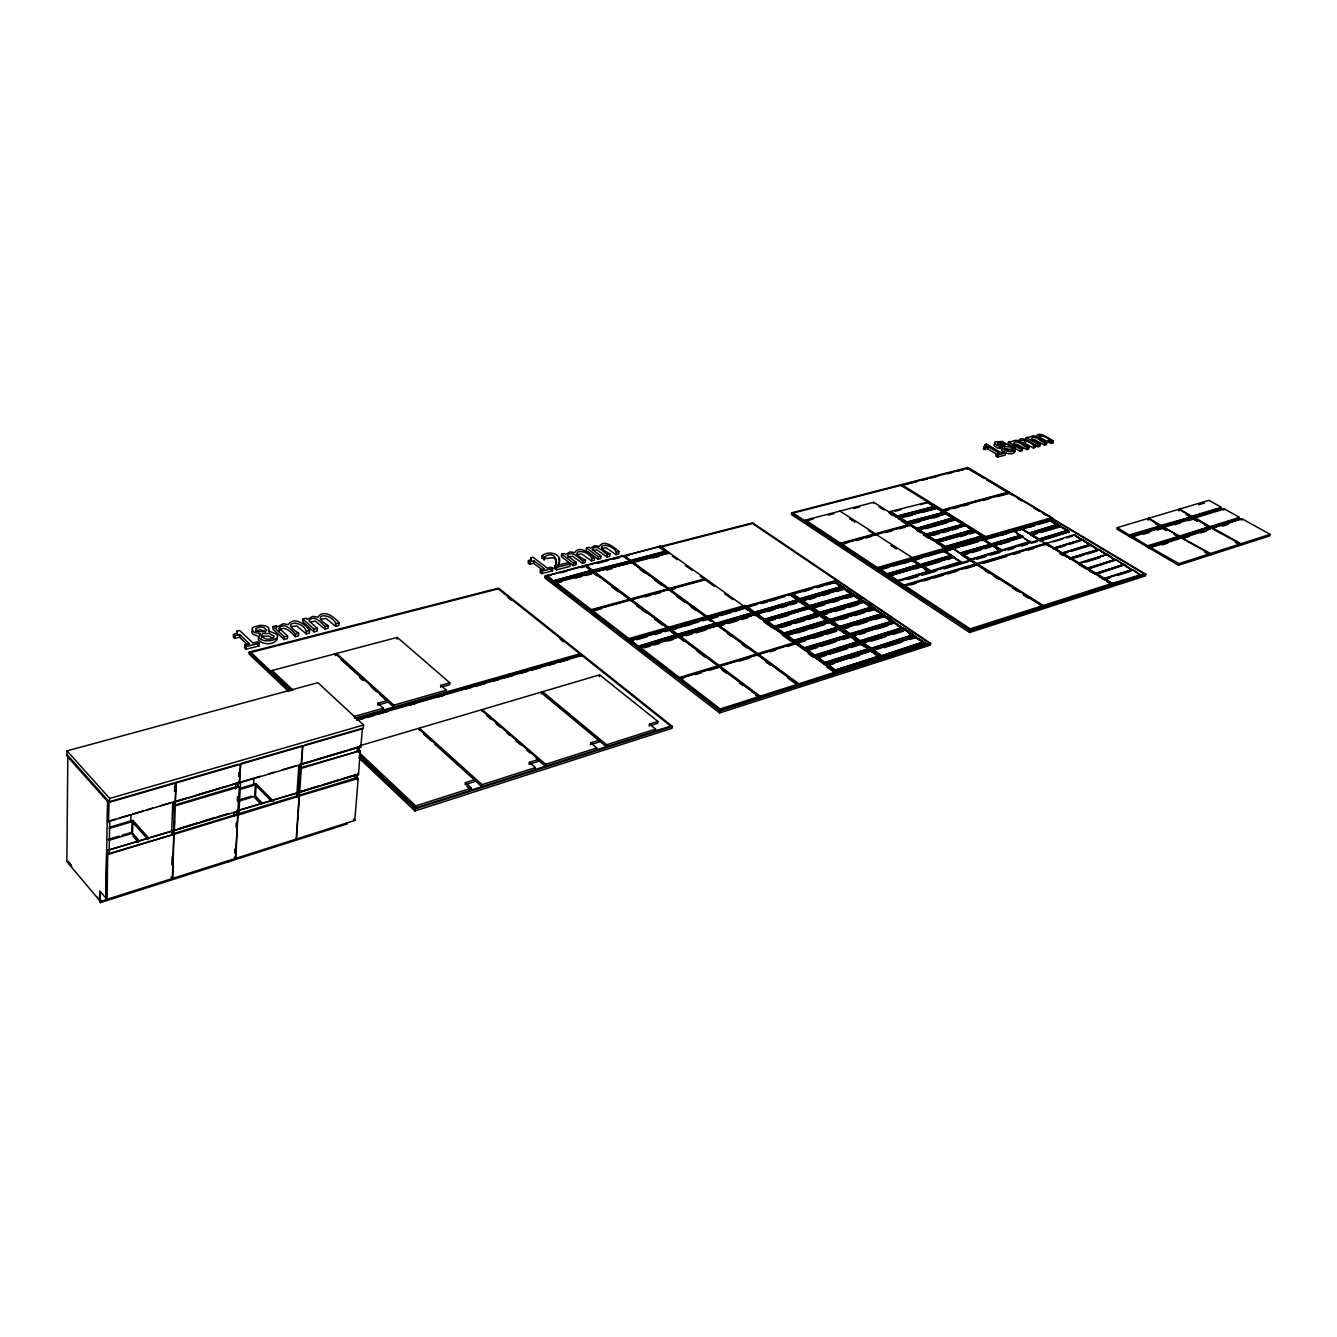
<?xml version="1.0" encoding="UTF-8"?>
<svg xmlns="http://www.w3.org/2000/svg" width="1337" height="1337" viewBox="0 0 1337 1337"><rect width="100%" height="100%" fill="white"/><g stroke="black" fill="none" stroke-linecap="round" stroke-linejoin="round"><path stroke-width="1.5" d="M67.017 754.603L109.584 802.25L363.296 728.581L363.597 725.005L317.888 682.672L67.051 750.876L67.017 756.107L107.595 801.565M67.819 757.009L66.85 861.596L99.606 900.503M346.4 823.04L347.269 823.893L100.392 902.659L99.774 890.927L105.723 897.946L107.612 800.044M100.392 902.659L99.757 892.364M100.793 900.119L100.76 901.322L97.049 896.893M106.776 850.616L173.025 830.762L106.776 850.616L105.857 897.912L107.094 899.366L107.679 854.577L173.96 834.321L172.657 878.476L171.387 877.055M115.383 819.163L107.562 821.47L107.745 800.395L109.016 801.799L108.564 822.205L107.578 820.701M109.584 802.25L109.667 798.456L67.051 750.876M109.082 854.109L109.751 821.319M130.759 821.703L130.909 815.52M131.243 820.768L132.848 821.436L132.547 833.218L108.899 840.355M171.621 834.104L172.724 803.119M172.674 834.572L172.807 830.528M171.838 864.889L172.122 856.783M173.777 834.789L174.128 801.732M174.512 791.22L174.729 785.053M173.994 834.321L173.325 829.826L174.328 831.146L175.297 806.194L173.86 801.565M173.96 829.642L174.144 824.528M174.044 833.352L174.495 820.968M175.03 806.512L175.899 782.396M233.457 634.473L234.811 635.727L239.624 634.523L249.551 643.866L244.721 645.086L244.587 647.777L246.108 649.214L259.06 645.905L259.211 643.214L257.69 641.793L252.994 642.997L239.641 630.479L236.883 631.164L237.067 633.053L233.457 634.473L233.323 637.147L234.677 638.418L239.49 637.197L247.997 645.219M234.677 638.418L234.811 635.727M236.883 631.164L237.317 634.891M239.49 637.197L239.624 634.523M234.159 816.138L234.376 811.96M235.563 789.064L235.78 784.903M236.398 815.102L236.816 811.342M237.869 786.824L238.086 782.813L174.345 801.966M234.66 852.989L234.877 848.995M236.031 827.018L236.231 823.024M236.499 815.42L236.866 811.024L298.218 792.64L236.616 810.874M237.267 800.846L237.485 796.685M238.036 786.273L238.253 782.112M238.671 776.413L238.888 772.368M236.916 814.25L298.017 795.582L298.753 796.25L237.518 815.303L237.084 811.258M246.108 649.214L246.242 646.523L244.721 645.086M300.909 767.622L302.597 745.628L240.744 763.577L239.373 783.465L240.476 763.661M235.73 858.371L237.919 815.018M238.838 814.701L240.493 783.499M581.227 655.915L581.478 654.094L498.551 588.096L249.183 652.138L249.083 654.044L288.525 691.346M259.829 636.262L259.93 633.537L254.097 632.351L251.891 629.092A8.657 4.362 2.6 0 1 253.997 626.886L260.331 625.298L265.127 625.683L268.486 627.354L269.055 630.563C267.199 631.883 283.477 633.621 275.455 639.103C270.224 641.509 262.386 642.128 258.492 637.131L259.98 633.588M253.612 784.719L253.946 778.569M256.019 786.607L255.467 796.15L237.785 801.481M273.082 626.518L272.915 629.175L284.129 639.487L287.422 638.651L287.589 635.994L279.199 628.29C284.229 621.354 291.867 630.312 295.377 634.005L295.21 636.663L298.469 635.827L298.636 633.17C278.965 621.337 301.794 619.298 306.374 631.198L306.19 633.855L309.432 633.019L309.616 630.379C305.755 624.613 293.923 615.989 288.374 624.563L283.11 623.777L277.595 626.836L276.358 625.699L273.082 626.518L284.296 636.83L284.129 639.487M272.046 672.394L272.163 670.472L335.42 653.743L387.312 700.538L387.145 702.46L377.719 705.151L377.886 703.212L387.312 700.538M276.207 628.357L276.358 625.699M279.199 628.29L279.032 630.947C284.062 623.995 291.7 632.969 295.21 636.663M302.864 619.048L302.697 621.688L313.978 631.866L317.22 631.031L317.404 628.39L308.947 620.803C313.911 613.917 321.498 622.942 325.041 626.451L324.858 629.075L328.05 628.256L328.25 625.632C308.529 613.917 331.141 611.995 335.838 623.694L335.637 626.318L338.829 625.515L339.03 622.875C335.136 617.36 323.37 608.619 317.939 617.142L312.708 616.357L307.343 619.365L306.089 618.246L302.864 619.048L314.162 629.209L313.978 631.866M296.697 797.019L298.786 766.235M297.716 796.551L298.001 792.423M297.967 796.468L300.14 764.446L310.251 761.505M296.48 839.001L299.371 796.601C297.349 797.036 298.268 788.83 299.622 792.841L301.26 768.742C299.806 769.828 299.989 761.071 301.159 764.63L360.438 746.848M296.229 839.084L299.07 796.417M299.371 790.184L299.321 796.351M299.789 784.034L300.223 777.867M300.474 763.594L301.493 765.048L302.847 745.561M335.286 655.648L335.42 653.743M336.356 655.364L336.489 653.459L397.29 637.398L449.85 682.806L449.667 684.694L442.413 686.75M354.806 778.385L355.141 774.24M357.012 751.461L357.347 747.316M356.795 778.485L357.129 774.424M359.402 746.915L359.085 750.809L359.536 746.681M356.812 779.789L357.363 774.641L298.251 792.34L319.861 785.538M99.59 901.69L354.773 820.433L358.216 778.435L299.07 796.083M383.167 710.097L383.335 708.175L377.886 703.212M397.122 639.253L397.29 637.398M336.489 653.459L393.863 705.167L393.696 707.089L379.741 694.505M419.183 730.069L419.367 728.13L481.186 709.863L538.544 759.416L538.31 761.355L529.101 764.296L529.352 762.341L538.544 759.416M356.712 719.323L582.197 654.645L672.344 726.375L672.043 728.264L414.971 810.991L415.155 808.985L359.085 755.99M356.511 720.208L581.946 655.481L670.606 726.075L415.573 807.916L415.774 805.91L358.366 751.778M440.592 687.268L440.792 685.38L449.85 682.806M107.629 854.661L106.927 854.109L173.075 834.505M446.123 692.081L446.324 690.176L440.792 685.38M475.019 779.621L465.41 782.663L465.192 784.652L474.785 781.593L475.019 779.621L418.28 728.464L359.686 745.762M465.41 782.663L471.393 788.095L471.176 790.067L466.697 786.006M482.022 711.468L482.222 709.563L541.585 692.014L599.477 740.046L599.21 741.968L592.157 744.208M419.367 728.13L482.105 784.669L481.872 786.641L434.475 743.873M528.449 560.671L529.87 561.774L533.864 560.771L544.426 568.877L540.415 569.896L540.115 572.386L541.736 573.64L552.465 570.882L552.766 568.409L551.145 567.172L547.251 568.158L533.079 557.278L530.806 557.847L531.524 559.15L528.449 560.671L528.148 563.144L529.569 564.247L533.563 563.245L542.605 570.214M529.569 564.247L529.87 561.774M530.806 557.847L531.207 561.239M533.563 563.245L533.864 560.771M174.93 805.944L238.855 786.958M175.381 802.417L176.183 782.312L238.521 764.229M544.226 559.835L544.527 557.362C552.365 549.624 560.42 560.37 554.287 568.158L556.51 569.863L569.946 566.42L570.264 563.947L568.426 562.559L557.746 565.284C565.367 554.855 548.889 549.423 542.137 555.707L541.836 558.181C545.329 560.654 557.663 553.1 555.724 563.913M541.736 573.64L542.037 571.133L540.415 569.896M544.059 559.885L544.36 557.412L542.137 555.707M545.011 576.163L544.794 577.935L628.24 642.412L628.507 640.607L545.011 576.163L752.647 522.851L837.915 580.592L837.58 582.297M591.572 570.448L553.267 580.943L591.572 570.448L584.921 565.451L546.666 575.846L555.39 582.665L591.673 573.239M547.201 575.712L551.045 575.294M556.51 569.863L556.81 567.373L554.588 565.668M541.351 693.903L541.585 692.014M555.39 582.665L546.733 575.261M542.588 691.714L542.354 693.602L606.313 746.698L606.597 744.793L542.588 691.714L599.628 674.867L657.971 721.462L657.67 723.35L650.902 725.506M577.099 554.604L581.578 553.919L591.522 560.905L594.213 560.22L594.547 557.763C590.586 554.136 579.356 544.61 574.743 552.582L569.963 551.863L565.718 554.454L564.398 553.468L561.674 554.153L561.356 556.61L573.222 565.584L575.946 564.882L576.28 562.409L567.389 555.724C571.718 549.39 579.088 558.665 582.731 560.771L585.439 560.069L585.105 562.543L582.397 563.228L572.47 556.209L567.924 556.927M535.134 769.544L535.385 767.588L529.352 762.341M482.222 709.563L545.646 764.313L545.396 766.251L536.12 758.229M573.222 565.584L573.54 563.111L561.674 554.153M582.397 563.228L582.731 560.771M601.6 548.421L606.012 547.752L615.989 554.654L618.63 553.969L618.981 551.529C615.02 548.07 603.823 538.51 599.294 546.415L594.547 545.697L590.402 548.254L589.082 547.268L586.408 547.936L586.091 550.393L597.99 559.25L600.664 558.565L600.998 556.108L592.09 549.507C596.352 543.24 603.706 552.515 607.349 554.487L610.023 553.819L609.672 556.259L607.015 556.944L597.054 550.008L593.21 550.259M584.921 565.451L591.489 571.033M585.823 565.233L592.375 570.799L629.61 561.156L592.458 570.214L585.823 565.233L623.025 555.674L668.065 588.731L667.882 589.901L632.451 599.561M591.522 560.905L591.856 558.448C586.676 547.936 565.451 550.292 585.439 560.069M592.291 571.634L592.458 570.214M594.046 572.052L593.26 570.815L630.496 561.172M581.946 656.484L582.197 654.645M593.16 572.286L592.375 571.049L554.604 581.411M592.909 570.665L594.129 571.467L593.812 573.423L597.054 575.879M594.581 571.918L627.905 563.813M597.99 559.25L598.324 556.794L586.408 547.936M561.607 581.796L555.574 583.367L555.724 582.197L591.322 609.639L591.171 610.825L629.577 600.346L629.76 599.177L593.962 572.253M667.313 628.741L667.497 627.554L630.446 599.695L592.024 610.157L591.856 611.36L601.466 608.736M607.015 556.944L607.349 554.487M615.989 554.654L616.324 552.198C611.059 541.836 590.035 544.142 610.023 553.819M599.377 676.723L599.628 674.867M590.386 744.776L590.653 742.854L599.477 740.046M623.025 555.674L629.61 561.156M596.469 749.856L596.753 747.935L590.653 742.854M623.811 556.042L660.127 546.148L666.829 550.961L632.953 560.287M594.129 571.467L631.281 562.392L630.563 560.353L623.894 555.457M237.752 814.835L173.76 834.405L172.373 878.559L171.119 877.139M631.933 563.512L632.234 561.59L668.517 552.164L631.365 560.938L668.517 552.164M630.279 600.865L630.446 599.695M630.646 598.926L630.479 600.112L594.698 573.189L594.865 572.019L630.646 598.926L668.065 588.731M631.348 599.444L631.164 600.631L668.216 628.49L668.4 627.287L631.348 599.444L668.751 589.249L705.953 616.558L705.769 617.727M659.659 547.368L752.53 523.502L836.394 580.325L628.724 639.788L628.891 638.585L592.024 610.157M756.876 604.541L629.226 641.158L628.958 642.963L719.54 712.972L930.268 645.153L930.652 643.415L838.65 581.094L816.706 587.378M670.455 630.997L677.909 637.281L640.373 648.194L631.031 640.239L669.653 629.159L676.84 634.574L640.64 645.621M1155.552 523.853L1160.867 526.912L1190.983 517.536L1160.934 526.644L1148.249 518.388L1117.364 527.597L1116.963 529.168L1129.381 536.455L1160.232 527.096L1159.864 525.725L1220.882 508.478L1191.534 517.603L1186.22 514.611M640.373 648.194L631.031 640.239M640.607 648.963L640.791 647.743L679.43 636.529L718.22 665.692L718.019 666.912L679.213 678.745L679.413 677.525L640.791 647.743M659.459 547.435L667.832 553.451L633.437 562.376M660.127 546.148L666.745 551.529M1157.14 530.104L1162.923 528.349L1161.051 527.263L1130.133 536.889L1147.781 547.234L1178.599 537.675L1178.766 536.02L1179.301 537.207L1209.316 527.914L1179.234 537.474L1173.953 534.432M669.085 553.836L669.252 552.699L554.922 582.213L593.227 571.701M668.567 590.419L668.935 588.497L705.351 578.587L705.167 579.74L668.751 589.667M669.62 589.015L706.838 616.307L706.638 617.477L669.436 590.185L669.62 589.015L706.053 579.071L743.389 605.845L743.188 607.015M649.197 726.041L649.498 724.153L657.971 721.462M668.918 630.512L669.553 629.76L676.739 635.175M715.562 626.351L679.898 636.713L670.455 629.51L708.109 618.129L756.859 653.91L756.658 655.113L720.91 666.027M655.331 730.971L655.631 729.083L649.498 724.153M677.608 635.827L638.969 647.024L677.608 635.827L678.544 636.529L677.709 635.225M677.742 634.306L715.328 623.426L677.742 634.306L670.539 628.908M679.898 636.713L678.177 634.757M717.752 626.535L717.936 625.348L680.332 636.262L680.149 637.465L718.922 666.628M755.739 695.307L758.965 697.713L759.182 696.493L718.972 666.261L680.165 678.093L679.965 679.313L683.842 678.143M300.875 768.524L360.238 750.609L358.5 775.009L357.748 773.521M707.39 619.466L708.008 618.73L710.9 620.853M708.994 617.878L716.114 623.777L752.798 612.597L745.561 607.399L709.412 618.329M679.981 636.111L717.15 624.763L716.197 624.078L678.511 635.56L713.657 625.382M714.71 624.178L716.047 626.201M716.632 623.627L718.353 625.549L751.06 616.039M757.527 654.846L718.621 626.284L718.821 625.098L795.732 602.703M680.332 636.262L719.122 665.425L718.771 667.464L709.061 670.439M797.955 684.076L757.611 654.462L719.874 665.976L719.674 667.196L759.867 697.429L760.084 696.209L797.955 684.076L797.721 685.279M719.54 712.972L719.858 711.117L629.226 641.158M834.572 582.949L838.566 581.812L929.065 643.13L720.008 710.214L720.225 708.978L680.165 678.093M752.698 613.182L745.461 607.984L734.715 611.627M752.246 611.494C733.562 595.7 755.689 615.822 753.801 611.945M753.667 613.215L716.983 624.412L753.667 613.215L754.519 614.485L752.179 613.332M753.182 612.68L756.023 613.683L798.857 600.714L755.188 612.413L797.905 600.046L799.844 600.413L799.476 601.8L805.325 605.878M799.844 600.413L799.342 598.775L798.791 600.33L797.42 599.878L789.766 594.363L796.919 600.012L754.202 612.379L794.98 600.58M754.001 614.636L753.065 615.455M804.857 607.483L764.062 619.432L755.622 613.248L754.904 614.569L745.845 608.068L746.046 606.898L753.283 612.095M755.204 615.638L755.422 614.468L794.445 642.462L794.228 643.649L759.466 654.261M763.243 620.535L755.622 615.087L755.84 613.917L763.126 619.148M756.759 614.201L799.576 601.215L808.668 607.232M757.394 655.665L757.745 653.643L718.821 625.098M763.912 620.368L764.53 619.633L765.884 620.752L809.737 607.316L809.52 608.485L764.764 621.638L765.483 620.301L763.026 619.733M764.062 619.432L806.796 606.914M835.642 671.993L795.197 642.997L758.497 654.194L758.28 655.397L798.607 684.995L798.824 683.792L835.642 671.993L835.408 673.196M764.931 620.067L807.782 606.948L808.751 607.616M817.542 616.023L774.708 628.774L765.499 622.156L765.7 620.986L773.989 626.552L816.874 613.282L809.487 608.118L766.218 620.836M360.138 750.709L300.156 767.822M357.831 778.385L357.113 777.549L298.268 795.515M1008.867 491.949L942.468 509.915L942.234 510.985L1008.633 492.985L1008.867 491.949L967.888 467.515L791.671 512.823L791.37 514.461L876.788 571.033L880.782 569.896M772.97 626.852L773.588 626.117L772.97 626.852L775.326 628.022L818.729 614.569L817.759 613.9L774.875 627.187L815.704 615.053M773.856 627.488L774.474 626.752L775.828 627.872M773.989 626.552L816.874 613.282M774.708 628.774L775.326 628.022M783.599 633.287C783.883 636.429 776.463 624.112 775.443 629.292L784.735 635.961L829.558 622.457L826.45 620.284M776.179 627.972L819.464 615.087L827.302 620.719L828.706 621.204L829.241 619.599L829.425 622.691M790.551 595.232L790.752 594.079L797.905 599.728M784.117 633.136L826.918 620.284L784.117 633.136L776.68 627.822M782.981 634.039L785.872 635.058L828.79 621.588L785.003 633.771L827.82 620.92L829.776 621.287M805.342 521.163L805.542 520.06L873.746 502.277L908.893 524.555L908.659 525.642L877.055 534.282M784.735 635.961L784.953 634.774L786.223 635.159C789.064 635.276 793.693 642.913 793.71 640.54M792.457 594.146L799.827 598.625L841.157 586.676L799.727 599.21L792.072 593.712L799.342 598.775M835.809 630.73L794.863 643.231L785.487 636.496L785.705 635.309L793.192 640.69M786.624 635.593L829.542 622.123L838.834 628.273M800.211 599.377L799.61 600.096L801.899 600.547C804.673 600.647 809.203 607.951 809.219 605.644M800.596 599.812L841.926 587.845L842.878 588.481L801.548 600.48L800.596 599.812L842.043 587.261L843.948 587.628L843.614 588.982M800.362 602.085L801.164 600.046M794.228 640.373L837.062 627.354L794.228 640.373L786.724 635.008M801.181 601.851L801.398 600.697L809.102 606.229M793.092 641.275L796 642.312L838.951 628.674L795.131 641.025L837.965 627.989C839.051 630.178 840.405 627.036 839.586 629.794L847.173 635.075L804.423 647.676L796.752 642.863M801.899 600.547L844.098 588.848C851.585 590.018 857.485 599.31 843.731 588.414L802.284 600.981L809.604 606.079L850.95 593.962L809.721 605.511L802.384 600.397M794.863 643.231L795.599 641.877L804.322 648.278L847.173 635.075M794.98 644.183L795.197 642.997M796.351 642.428L803.804 648.428L795.833 642.579L795.615 643.765L805.359 640.791M815.286 612.831L809.487 608.118M810.105 606.263L809.503 606.981L810.105 606.263L810.941 607.516L853.875 594.363L853.541 595.717L861.061 600.179L819.681 612.446C802.384 599.344 818.679 615.053 819.18 612.597M817.86 612.981C817.843 615.755 811.843 605.093 809.37 608.703M853.273 595.082L851.953 593.996L810.59 606.112L811.442 607.366M810.255 608.987L810.473 607.834M797.186 644.885L805.075 650.551L849.948 636.679C850.85 634.64 846.405 636.145 849.179 635.81L805.693 649.799L803.403 647.994M811.793 607.449L811.074 608.753L824.862 604.692M804.205 649.247L804.824 648.495L805.693 649.799M848.193 635.125L805.225 648.93L846.137 636.312M805.075 650.551L805.81 649.197M806.462 650.334L814.601 655.648L857.602 641.693L814.718 655.046C787.877 636.83 831.213 668.283 806.579 649.749M818.645 614.184L817.759 613.566M818.612 615.154L819.715 614.268L819.497 615.438M819.681 612.446L860.944 600.748M819.464 615.087L827.804 620.569M820.082 613.215L819.464 613.934L820.082 613.215L820.935 614.468L862.8 602.018L861.83 601.349L820.467 613.65L861.947 600.781L871.122 607.015L829.725 619.449L821.787 614.402L829.241 619.599M820.233 615.956L820.467 614.786M821.787 614.402L821.068 615.705L826.968 613.95M817.475 655.698L859.524 643.03L816.005 657.186L813.698 655.381M814.5 656.634L815.119 655.865L816.523 657.019M815.52 656.3L858.521 642.328C859.607 644.534 860.995 641.359 860.176 644.15M816.005 657.186L815.369 657.938L860.276 643.882L857.084 641.66M869.702 648.963L870.32 648.211L870.688 651.152L825.765 665.391L816.138 658.489C817.225 653.191 824.845 665.859 824.595 662.651M822.923 662.149L816.89 657.135M869.802 649.866L860.293 643.565L816.773 657.737M908.893 524.555L840.572 543.206L840.355 544.309L874.833 534.884L875.05 533.797M942.117 546.883L945.577 549.072L945.811 547.969L909.595 525.006L841.274 543.658L841.057 544.777L846.806 543.206M830.127 620.218C828.806 620.936 831.113 620.619 831.848 621.421C834.656 621.488 839.352 628.992 839.369 626.652M822.171 614.836L829.725 619.449M829.926 622.541L830.528 621.822L837.931 627.638M830.511 620.652L871.908 608.201L872.877 608.87L831.497 621.321L830.511 620.652L872.025 607.633L873.963 608.001L873.629 609.371M831.113 620.903L830.377 622.206L873.729 609.154L870.621 607.031M838.316 582.798L838.65 581.094M831.129 622.724L831.363 621.571L838.884 626.802M891.411 621.454L849.981 634.206L842.394 628.925L850.098 633.621L891.411 621.454L883.807 616.29L884.141 614.903L873.746 608.803L832.349 621.27L838.249 626.034M823.96 663.403L826.918 664.472L870.939 649.983M825.096 662.483L867.997 648.946L825.096 662.483L817.408 656.968M825.765 665.391L826.517 664.038L825.397 663.904M870.32 650.735L868.933 649.598L825.915 663.754L866.861 650.801M841.525 587.11C844.683 586.592 821.754 575.729 841.641 586.525M834.422 670.923L836.895 672.143L836.26 672.912L826.55 665.943C827.653 660.628 835.324 673.38 835.057 670.155M834.94 670.756L827.285 664.589M880.314 657.186L870.721 650.835L827.168 665.191M842.995 586.993L842.41 587.695L843.948 587.628M844.466 589.266L844.683 588.13M840.288 627.287C838.951 628.006 841.257 627.688 842.009 628.49C844.834 628.574 849.58 636.128 849.597 633.771M839.87 626.501L881.284 613.917L839.87 626.501L832.349 621.27M796.869 642.261L839.703 629.209C854.961 642.729 846.254 627.939 839.586 629.794M840.655 627.721L883.172 615.204L841.641 628.407L840.772 627.137L882.186 614.535L883.657 615.053M840.455 630.061L841.257 627.972M835.358 671.592L835.993 670.823L837.413 671.993L880.331 658.222L879.311 657.503L836.394 671.258L879.445 656.918C880.414 659.208 881.835 656.049 881.2 658.489M835.575 669.987L878.509 656.266L835.575 669.987L827.804 664.422M851.953 593.996L812.461 606.129M852.321 594.43L853.875 594.363M812.294 607.299L853.641 595.149C868.549 608.051 860.025 593.912 853.541 595.717M854.376 596.018L854.61 594.865M873.529 503.347L873.746 502.277M849.079 635.409L848.159 634.774M850.014 634.574L851.385 635.693L850.516 634.407M849.948 636.345L858.471 641.961L849.948 636.345L807.08 649.581M892.447 621.488L850.9 634.841L851.886 635.543L893.317 622.741L892.447 621.488L902.709 628.173L894.202 622.691L852.638 636.061M850.95 636.044L850.716 637.214L842.912 639.621M851.535 636.964C852.605 631.766 860.176 644.1 859.925 640.958M875.534 535.352L875.752 534.248L912.185 557.596L911.951 558.699M862.315 601.215L863.869 601.149M875.785 535.285L876.002 534.182M822.272 614.251L863.652 601.951C878.66 614.92 870.103 600.731 863.535 602.519M864.387 602.803L864.621 601.667M859.39 642.612L858.471 641.961M860.844 641.61L860.226 642.345L860.844 641.61L861.713 642.88L904.748 628.891L904.43 630.295L905.517 629.409L913.255 634.657L912.653 635.393L904.564 629.71L862.599 642.83L870.32 648.211M860.41 640.807L901.873 627.889L860.41 640.807L852.755 635.476M860.66 643.999L861.279 643.247L868.883 649.214M862.215 642.729L861.329 641.442L902.793 628.507L903.795 629.192M861.83 642.295L861.095 643.632L904.497 630.045M861.864 644.167L862.599 642.83M876.788 571.033L877.122 569.361L1053.105 518.923L1052.704 520.511M967.253 468.318L793.108 513.074L877.172 568.66L877.406 567.54L945.811 547.969M877.857 569.846L877.507 571.517L969.576 632.501L1145.458 575.896L1145.893 574.275L1053.823 519.358L877.857 569.846L969.977 630.78L1145.893 574.275M896.993 516.032C897.277 518.773 890.258 508.177 889.356 512.806L896.325 517.235M890.024 511.603L927.026 502.277M879.579 568.977L886.882 573.79L919.171 564.448L886.765 574.358L879.579 568.977L911.867 559.718L920.257 564.665M889.072 575.428L879.93 569.395L888.955 575.996L920.307 566.888L921.009 565.651L888.721 575.01L887.768 574.375L888.955 575.996M872.994 607.332L872.392 608.051L873.963 608.001M874.114 609.237L874.716 608.502L882.136 614.201M877.172 568.66L1051.701 518.689L1051.952 517.62L985.553 536.605L985.302 537.691L901.322 485.615L901.539 484.562L942.468 509.915M897.277 517.218L897.428 515.898L890.459 511.486M870.755 649.013L872.142 650.15L871.256 648.863M870.705 648.646L912.285 634.958L870.705 648.646L862.983 643.264M897.712 517.101L899.433 517.569C902.024 517.569 906.453 524.104 906.453 522.032M878.376 656.851L870.721 650.835M934.847 507.124L898.146 516.984L932.908 507.642M898.631 517.67L898.08 518.338L936.869 507.993L944.223 512.79M871.624 649.297L913.087 636.178L914.107 636.863L872.643 649.999L871.624 649.297L913.221 635.593L923.767 641.793L923.165 642.529L915.009 636.813L873.529 649.949C871.39 650.35 881.635 657.386 880.816 655.531M944.056 514.394L907.556 524.355L898.765 518.773L898.999 517.686L906.336 522.566M871.473 651.704L871.707 650.517L879.378 656.534M935.867 507.141L899.066 517.553L897.829 516.55M872.292 651.437L873.044 650.1M899.768 518.004L936.568 507.575M889.222 576.615L889.79 575.913L897.16 580.776L928.647 571.033L921.293 566.253L889.79 575.913M883.155 614.235L882.554 614.953L884.141 614.903M842.511 628.34L883.941 615.705C898.096 626.903 892.097 617.46 884.292 616.14L840.538 629.292M884.893 615.421L884.659 616.574L874.799 619.583M918.252 527.965L953.147 517.854L916.33 528.499L907.305 522.566L906.753 523.218L906.887 521.898L899.868 517.452M907.739 522.449L945.242 513.575L907.739 522.449L944.323 512.99M907.556 524.355L908.107 523.686M908.258 524.789L908.491 523.703L915.878 528.616M881.2 655.949L922.797 642.111L881.2 655.949L873.412 650.534M897.16 580.776L896.575 581.478L928.53 571.584M908.659 523.018L907.305 522.566M881.267 656.333L882.654 657.47L881.768 656.183M909.244 524.02L946.061 513.475M925.471 644.284C926.106 641.877 924.703 644.986 923.733 642.746L882.136 656.601L883.155 657.319L924.753 643.431L884.108 655.982M909.377 526.093L909.595 525.006M897.979 582.414L898.213 581.277L970.378 560.103L976.16 563.763L975.91 564.866L903.762 586.224L903.996 585.105L976.16 563.763M893.4 621.204L892.798 621.922L894.403 621.872M894.921 623.543L895.172 622.39M916.848 528.616L916.296 529.285L918.101 529.619M904.497 586.726L904.731 585.589L976.912 564.231L1042.442 605.711L1042.175 606.831M917.282 528.499L954.802 519.508L917.282 528.499L953.883 518.923M911.182 560.955L911.75 560.27L919.054 565.016M911.7 558.766L911.934 557.663M918.803 530.07L926.056 534.048L962.657 524.371L925.939 534.599L917.767 529.201L917.098 530.405L955.938 519.826C969.225 529.185 962.423 520.377 955.938 519.826M920.792 532.744L917.817 530.856L918.218 529.084M950.841 555.808L951.409 555.122L944.089 550.476L912.502 560.053L921.978 566.403L949.888 558.298M927.46 502.16L934.847 506.372L927.761 502.578L920.09 504.617M927.761 502.578L927.995 501.509M902.793 628.507L861.212 642.044M903.745 628.206L903.143 628.942L904.748 628.891M925.054 534.833L927.728 535.736L926.474 534.716M905.266 630.579L905.517 629.409M925.923 535.385L926.056 534.048M919.806 564.799L951.409 555.122M890.074 574.241L920.057 565.033L922.095 565.852M963.509 524.906L926.792 535.134L963.509 524.906C966.35 525.291 967.303 526.143 973.319 529.602L974.155 531.508L975.124 530.722L974.874 531.959L938.357 542.137M944.992 552.081L953.114 556.844L952.278 555.691L921.143 565.233M926.959 535.435L926.742 536.521L965.18 525.775M964.445 525.474L927.845 535.184L927.443 536.973L933.443 540.783M933.995 506.589L897.428 515.898M961.219 562.008L953.532 556.894L961.102 562.559L929.616 571.785L921.611 566.671L915.795 568.893M921.644 565.986L953.248 556.292M935.315 540.315C936.084 541.936 926.608 536.003 928.563 535.636L965.281 525.391M922.246 567.022L922.831 566.32L930.184 571.1L960.902 561.573M936.719 506.924L935.265 507.007L936.719 506.924L936.452 508.11L943.471 512.472L906.887 521.898M922.831 566.32L953.532 556.894M935.75 507.676L935.8 506.355M936.869 507.993L944.44 511.703M937.421 507.341L937.187 508.428L921.828 512.556M914.174 635.292L913.572 636.028L915.193 635.977M974.155 531.508L937.438 541.886L928.563 535.636M973.336 530.388L936.502 541.284L973.219 530.923M1051.952 517.62L1009.569 492.367L943.17 510.35L942.936 511.436L948.986 509.798M936.435 542.672L937.12 541.452L936.184 540.867M937.722 542.471L945.409 546.933L982.244 535.903L945.526 546.382L938.156 542.337M946.212 512.79C943.02 512.205 947.031 512.823 945.944 514.01L953.03 518.405M945.944 514.01C948.167 510.784 954 520.093 954 517.62M946.68 514.31L946.914 513.241M943.404 551.713L943.972 551.028L951.275 555.674M944.524 547.184L947.214 548.086L984.065 537.039L946.395 546.933L946.228 548.889L937.153 543.14M924.703 642.428L924.101 643.164L925.722 643.13M945.51 547.184L946.462 547.786M954.852 518.154L954.3 518.806L955.771 518.723L955.52 519.943L958.362 521.714M966.902 469.287L967.253 467.733L1053.105 518.923M956.256 520.243L956.49 519.174M967.67 468.552L967.888 467.515M962.506 554.638L952.445 548.086L982.962 539.329L990.867 544.209L1020.666 535.585L1013.479 530.588L983.564 539.68L993.007 545.78L1021.953 537.374L1022.621 536.17L991.887 544.226L1022.504 536.705M923.048 564.682L952.278 555.691M952.679 556.977L951.827 557.73M953.849 557.312L947.833 559.585M964.863 525.357L964.061 524.238L965.414 524.706M965.882 526.226L966.133 525.14M997.185 454.48L987.826 449.015L983.48 448.864L983.965 446.692L985.887 445.823L984.951 444.569L985.319 447.427L988.31 446.842L999.24 453.21L996.366 453.945L995.881 456.118L997.552 457.087L1005.24 455.132L1005.742 452.959L1004.07 451.99L1001.263 452.691L986.606 444.151L984.951 444.569M984.951 449.733L985.436 447.561L983.965 446.692M961.788 554.838L952.445 548.086M986.121 446.307L986.606 444.151M999.675 550.727L969.459 560.103L962.088 555.44L962.64 554.755L970.01 559.418L999.675 550.727L992.422 545.596L1000.694 550.944L1030.476 542.204L1022.822 537.29M962.64 554.755L992.422 545.596M261.567 638.016L262.453 636.195L269.289 636.211L273.701 638.835M987.826 449.015L988.31 446.842M935.633 540.733L972.467 529.836L935.75 540.198M974.188 530.137L973.637 530.806L975.124 530.722M967.019 526.694C971.197 528.817 981.358 535.535 983.096 535.669M975.843 531.173L975.609 532.26L969.843 533.881M970.127 561.206L970.378 560.103M970.863 560.988L971.113 559.885L1039.818 539.764M997.552 457.087L998.037 454.914L1005.742 452.959M1015.351 451.037C1013.73 455.984 1004.338 453.627 1001.513 450.268L1002.132 446.541L997.536 445.656L994.611 443.449A6.601 2.641 12.1 0 1 995.146 442.012L1002.466 441.411L1007.296 444.72C1024.309 447.611 1010.538 456.669 1001.998 448.112L1002.198 446.575M976.645 564.649L976.896 563.545L1045.15 543.374L1044.882 544.46L976.645 564.649L972.3 561.908M976.662 565.35L976.912 564.231M982.294 540.549L982.845 539.881L990.165 544.426L959.632 553.267L990.165 544.426M983.965 536.204L984.667 537.875L975.308 531.825M1045.618 544.911L1045.885 543.825L977.648 564.03L977.38 565.133L1020.482 592.408M984.918 536.789L983.948 537.574M1019.864 442.898L1023.24 442.43L1033.334 447.945L1035.273 447.444L1035.774 445.305C1032.314 444.085 1021.351 434.391 1018.359 441.06C1015.201 438.703 1012.025 442.38 1010.371 441.611L1008.416 442.096L1007.931 444.252L1020.164 451.304L1022.12 450.803L1022.621 448.664L1013.463 443.383C1016.588 438.202 1023.925 447.059 1027.267 447.477L1029.206 446.976L1028.705 449.132L1026.766 449.616L1016.672 444.085L1013.279 444.586M889.623 567.155L879.362 570.097L969.977 630.011L970.227 628.858L1042.442 605.711M969.576 632.501L969.977 630.78M990.867 544.209L1020.783 535.051M993.007 545.78L991.168 544.426L992.004 545.563L961.905 554.303M992.706 545.362L1022.621 536.17M993.324 546.365L993.876 545.697L1001.246 550.276L1030.309 541.251M993.876 545.697L1022.939 536.739M1020.164 451.304L1020.649 449.165L1022.621 448.664M1037.93 438.101L1040.888 437.968L1050.966 443.433L1052.888 442.948L1053.389 440.809C1049.98 439.672 1038.999 429.996 1036.091 436.614C1032.949 434.274 1029.808 437.918 1028.186 437.149L1026.248 437.634L1025.763 439.756L1037.98 446.759L1039.919 446.257L1040.42 444.118L1031.278 438.904C1034.337 433.756 1041.673 442.58 1044.999 442.948L1046.921 442.463L1046.42 444.603L1044.498 445.087L1034.42 439.606L1031.412 439.756M1026.766 449.616L1027.267 447.477M1033.334 447.945L1033.835 445.806L1035.774 445.305M1037.98 446.759L1038.498 444.619L1040.42 444.118M1021.251 528.85L1050.297 520.026L1057.6 524.405L1028.571 533.296C1002.951 516.884 1050.314 547.05 1021.669 528.733M1044.498 445.087L1044.999 442.948M1028.571 533.296L1057.6 524.405M1030.827 534.299L1029.574 533.296L1058.486 524.923C1064.152 530.789 1036.61 511.87 1057.483 524.94M1050.966 443.433L1051.484 441.294L1053.389 440.809M1030.409 534.416L1059.439 525.491M1038.933 539.229L1031.262 534.332L1060.174 525.942L1067.544 530.338L1040.804 538.677M1031.429 535.285L1040.637 540.883L1031.429 535.285L1037.044 533.647M1038.515 539.346L1067.544 530.338M1039.1 540.933L1039.534 539.346L1068.43 530.873L1069.266 531.976L1067.01 530.99M1069.399 531.441L1040.771 540.349M1053.422 548.036L1052.871 548.705L1081.9 539.53L1074.179 534.666L1081.499 539.647L1053.422 548.036L1045.551 543.624L1048.409 545.981M1045.969 543.507L1074.179 534.666M1053.439 520.945L1053.823 519.358M1029.457 533.831L1058.486 524.923M1058.904 526.143L1030.693 534.833M1053.623 549.156L1054.174 548.488L1061.678 553.05L1089.755 544.577L1082.385 539.563L1090.156 544.46L1061.127 553.719L1061.678 553.05M1054.174 548.488L1082.385 539.563M1040.788 532.561L1059.506 527.112L1060.174 525.942M1111.08 584.72L1111.365 583.634L1043.178 605.477L1042.91 606.597L1023.941 594.597M1066.408 556.927L1062.013 553.635M1090.641 544.493L1062.43 553.501L1069.984 558.097L1098.045 549.54L1090.641 544.493L1098.312 549.958L1090.775 545.446L1071.505 551.262M1041.69 539.212L1068.43 530.873M1040.938 540.8L1068.865 532.093M1083.672 555.106L1070.185 559.217L1070.87 558.014L1098.947 549.457L1106.802 554.42L1079.711 563.245M1077.923 563.295L1106.401 554.537L1100.318 550.911M1079.109 563.629L1107.303 554.454L1115.075 559.969L1086.196 568.96L1078.558 564.314L1079.109 563.629L1086.747 568.292L1114.807 559.568L1107.303 554.454M1086.964 569.428L1087.516 568.743L1095.22 573.423L1123.264 564.615L1115.71 559.484L1123.665 564.498L1094.669 574.108L1095.22 573.423M1087.516 568.743L1115.71 559.484M1098.947 549.457L1105.147 554.036M1124.183 564.548L1095.989 573.907L1103.744 578.603L1131.787 569.712L1124.183 564.548L1132.038 570.13L1103.192 579.289L1100.084 577.4M1109.743 577.935L1103.961 579.757L1104.663 578.537L1132.706 569.629L1140.611 575.244L1137.503 573.389M1132.706 569.629L1140.361 574.843L1112.468 583.266L1111.766 584.503L1107.086 581.662M1129.381 536.455L1160.299 526.845M1097.359 573.974L1124.033 565.083M1147.831 519.959L1148.249 518.388M1148.466 519.775L1148.884 518.204L1178.95 509.247L1191.083 516.166L1190.615 517.335L1160.566 526.427M1147.781 547.234L1178.666 537.407M1148.533 547.669L1179.435 537.842L1148.533 547.669L1178.549 565.25L1209.316 555.34L1209.768 553.752L1181.674 538.142M1130.133 536.889L1161.051 527.263M1166.9 530.371L1161.686 527.079L1191.735 517.971L1197.568 521.012M1178.532 510.801L1178.95 509.247M1179.15 510.617L1179.568 509.063L1208.882 500.339L1220.865 506.99L1220.882 508.478M1178.549 565.25L1178.983 563.646L1209.768 553.752M1161.619 527.346L1191.735 517.971M1221.634 508.896L1192.286 518.037L1221.634 508.896L1223.806 509.965L1223.756 508.628L1239.165 517.152L1239.098 518.906L1209.868 527.981L1204.587 524.99M1209.868 527.981L1239.182 518.656M1209.952 555.139L1210.403 553.551L1240.352 543.925L1239.9 545.496L1209.952 555.139L1204.67 552.097M1239.934 519.074L1210.637 528.399L1239.934 519.074L1241.839 520.126M1240.519 545.295L1240.97 543.724L1270.15 534.365L1269.699 535.92L1240.519 545.295L1235.254 542.321M558.281 565.668L559.351 561.757L558.649 559.083M554.287 568.158L555.106 566.002M174.245 805.208L238.136 786.056L239.239 787.175L237.886 811.776L237.351 810.389M258.626 637.398L258.342 639.805C262.52 645.203 275.272 645.353 277.428 638.367M1191.267 516.232L1179.568 509.063M1178.933 536.989L1210.035 526.577L1194.593 517.536L1194.526 518.856L1192.353 517.77M1160.984 525.541L1148.884 518.204M1209.233 526.845L1179.267 536.137L1163.975 527.447M1018.025 441.878L1019.312 441.11M255.601 631.214L260.18 629.56L265.628 631.732M1178.682 536.321L1147.397 545.83L1147.848 546.967M310 622.006L315.281 621.137L324.858 629.075M320.847 619.232L326.044 618.413L335.637 626.318M291.366 626.669L296.664 625.833L306.19 633.855M995.33 443.817L994.661 444.168A6.601 2.641 12.1 0 0 994.126 445.589L997.051 447.811L1001.714 448.731M983.48 448.864L984.767 448.43M415.774 805.91L471.393 788.095M482.105 784.669L535.385 767.588M545.646 764.313L596.753 747.935M606.597 744.793L655.631 729.083M720.225 708.978L759.182 696.493M882.771 656.885L882.036 658.222L850.449 636.195M969.977 630.011L1144.439 574.024L1053.874 519.993L1037.596 524.672M415.155 808.985L672.344 726.375M719.858 711.117L930.652 643.415M1117.431 575.478L1130.901 571.2M872.259 649.565L871.523 650.902L914.943 637.147L910.113 633.855M871.707 650.517L870.588 651.42M826.55 665.943L834.355 663.47M849.981 658.506L859.758 655.414M884.141 647.676L901.907 642.044M909.795 639.537L915.711 637.665L918.97 639.871M816.138 658.489L825.898 655.431M829.809 654.211L847.374 648.712M851.285 647.476L861.045 644.417L864.254 646.673M871.741 641.075L885.545 636.746M893.434 634.29L903.294 631.198M1179.652 538.661L1150.672 547.552L1150.722 548.571L1148.6 547.401M1210.353 529.134L1182.443 538.142M1270.15 534.365L1242.157 518.823L1212.743 527.981L1240.97 543.724M1162.07 544.928L1167.853 543.14M1183.847 538.159L1189.479 536.404M1200.726 532.911L1206.358 531.157M1222.352 526.193L1228.202 524.371M1115.576 560.019L1088.886 568.827M894.152 623.025L850.767 636.429L851.502 635.108M807.782 650.484L817.542 647.476M821.436 646.272L835.107 642.044M859.424 634.523L865.34 632.685M877.172 629.025L887.033 625.983M1209.851 526.661L1238.948 517.553M1147.464 546.733L1178.298 537.19M1187.975 520.745L1193.991 518.99L1193.924 517.703L1209.467 527.43L1238.797 518.438M1086.246 561.941L1099.733 557.78M852.872 634.239L890.358 622.674M1087.516 553.936L1097.142 550.994M173.192 833.703L236.666 814.317L237.518 815.303M813.163 638.401L822.907 635.426M826.818 634.239L836.561 631.265M849.179 627.404L841.291 629.811L841.525 628.641L849.48 634.356M857.067 624.997L866.911 621.989M695.491 674.583L701.307 672.795M739.528 661.13L749.455 658.088M769.878 651.854L775.661 650.083M787.259 646.54L793.058 644.768M1163.892 527.363L1193.941 518.238M1223.84 509.146L1194.559 518.037M1143.653 534.215L1149.436 532.46M1174.839 524.739L1180.471 523.018M179.041 828.622L196.907 822.957M200.868 821.988L214.772 817.509M218.733 816.539L228.66 813.531M323.771 784.585L337.526 780.173M341.436 779.204L355.191 774.792M175.281 830.076L228.894 813.514M174.044 830.595L237.585 811.342M1069.984 558.097L1069.433 558.766L1096.39 550.543M679.413 677.525L718.22 665.692M719.122 665.425L756.859 653.91M757.745 653.643L794.445 642.462M785.487 636.496L789.382 635.326M797.17 632.969L806.913 630.028M810.824 628.858L824.461 624.747M840.99 619.766L846.889 617.978M854.778 615.605L864.621 612.63M868.565 611.444L874.482 609.655L877.624 611.794M1061.879 554.17L1067.661 552.432M1160.165 525.742L1128.996 535.051L1129.447 536.187M1220.848 507.442L1191.618 516.283M1129.08 535.97L1159.931 526.628M1191.234 517.135L1220.514 508.277M829.625 620.034L871.005 607.6M108.096 839.435L119.043 836.143M121.884 835.291L131.745 832.316L138.68 840.104M240.894 799.442L251.908 796.117M132.146 832.767L130.942 832.55M781.293 627.554L791.019 624.663M794.913 623.493L804.657 620.602M808.551 619.432L818.294 616.541M834.856 611.611L844.7 608.669M848.627 607.499L858.488 604.575M109.133 828.505L132.848 821.436M240.359 789.398L256.119 784.685L254.548 784.067M1198.687 504.784L1204.537 503.03M1082.251 540.098L1069.032 544.543M1055.545 548.571L1065.188 545.697M110.219 821.068L174.779 801.582M174.813 802.033L239.072 782.763M241.328 782.262L298.92 765.215M910.347 584.988L916.196 583.25M924.001 580.943L929.85 579.205M933.761 578.052L943.504 575.161M947.398 574.008L957.158 571.116M964.963 568.81L974.706 565.919M983.23 563.395L1006.627 556.459M1014.432 554.153L1020.281 552.415M1028.069 550.109L1033.919 548.371M821.035 613.884L820.316 615.187L863.635 602.302M109.367 827.285L132.848 820.3L149.109 838.433M240.627 788.212L256.035 783.616L273.517 801.381M765.499 622.156L775.226 619.298M779.12 618.145L788.847 615.287M832.734 602.385L838.633 600.647M846.505 598.324L852.421 596.586M1074.046 535.201L1081.767 540.064M119.294 817.993L129.087 815.102M132.998 813.949L142.775 811.058M146.686 809.904L152.552 808.166M160.39 805.843L170.167 802.952M176.35 801.114L188.35 797.571M196.121 795.231L224.315 786.925M232.086 784.585L238.32 782.797M240.56 782.128L260.414 776.245M268.353 773.906L274.319 772.134M282.257 769.794L296.145 765.683M317.922 759.182L345.815 750.976M349.525 749.84L359.636 746.898M1053.121 541.886L1062.765 539.028M1066.608 537.892L1072.391 536.187M766.87 619.499L805.743 608.084M811.058 606.931L810.339 608.235L851.669 596.085M908.007 579.473L918.018 576.514M922.029 575.345L936.05 571.217M944.072 568.86L968.122 561.791M976.712 559.267L986.455 556.409M990.349 555.256L1000.109 552.398M1007.897 550.109L1013.747 548.387M1021.552 546.098L1027.401 544.376M1031.295 543.24L1037.144 541.518M755.622 615.087L759.516 613.95M767.288 611.694L773.137 609.99M780.908 607.733L786.741 606.045M790.635 604.909L796.468 603.221M809.052 599.561L814.952 597.84M822.823 595.567L828.723 593.845M836.594 591.556L842.494 589.851M644.467 647.843L650.267 646.155M654.127 645.036L659.926 643.348M667.648 641.091L673.447 639.404M686.082 635.743L692.014 634.005M695.975 632.869L705.869 629.994M718.621 626.284L724.403 624.596M728.247 623.477L737.874 620.686M741.734 619.566L747.5 617.878M924.218 566.437L939.961 561.874M962.088 555.44L967.804 553.769M971.615 552.666L981.157 549.891M984.968 548.788L990.7 547.117M999.274 544.627L1009.201 541.736M109.667 798.456L363.597 725.005M676.84 634.574L638.651 646.206M716.214 623.176L752.798 612.597M922.162 564.114L948.936 556.359M887.768 574.375L920.057 565.033M991.168 544.426L960.518 553.819L990.617 545.095L989.731 544.543M678.644 635.927L640.456 647.576M754.62 613.9L718.454 624.947M110.988 801.231L173.944 782.964M304.836 744.976L362.394 728.281L360.773 747.483L360.372 746.481M992.004 545.563L964.395 554.086M799.476 601.8L800.579 600.931L807.899 606.045M761.388 603.605L767.221 601.934M771.115 600.814L776.947 599.143M795.298 593.879L791.37 594.998L791.588 593.845L799.225 599.344M803.169 591.622L809.069 589.918M816.924 587.662L822.823 585.974M826.751 584.854L834.622 582.598L834.84 581.445L842.126 586.391M636.847 639.721L647.208 636.746M655.097 634.49L661.03 632.785M664.807 631.699L684.778 625.967M688.187 624.981L698.766 621.939M702.761 620.803L717.217 616.658M720.727 615.638L731.021 612.68M893.4 566.069L922.396 557.746M925.488 556.844L959.598 547.067M962.523 546.215L978.35 541.686M981.659 540.716L1033.819 525.742M357.865 720.075L363.848 718.353M367.842 717.2L373.825 715.479M377.803 714.342L387.78 711.485M409.724 705.184L415.707 703.463M437.634 697.162L443.617 695.441M465.56 689.14L471.543 687.419M475.537 686.282L485.498 683.408M493.487 681.118L499.47 679.397M503.447 678.26L513.425 675.402M521.397 673.096L527.38 671.391M531.374 670.238L541.351 667.38M549.323 665.091L555.306 663.369M559.301 662.216L569.261 659.358M670.104 630.395L676.087 628.674M684.059 626.385L690.042 624.663M711.986 618.379L717.969 616.658M902.776 563.579L908.776 561.858M912.77 560.704L918.77 558.983M944.758 551.512L950.757 549.791M1000.728 535.452L1006.728 533.73M1014.733 531.424L1022.721 529.134M1028.721 527.413L1034.721 525.692M354.054 716.532L383.335 708.175M393.863 705.167L446.324 690.176M946.278 547.485L981.057 537.541M628.891 638.585L667.497 627.554M668.4 627.287L705.953 616.558M706.838 616.307L743.389 605.845M354.472 718.32L579.823 653.793L498.25 588.865L250.921 652.439L291.382 690.644M356.026 718.704L581.478 654.094M628.507 640.607L837.915 580.592M746.464 607.332L747.065 606.614L754.302 611.794M789.666 594.948L790.267 594.23L809.236 607.466M760.853 603.405L784.786 596.536M788.78 595.383L812.712 588.531M937.839 541.92L944.958 547.05M938.273 541.786L974.991 531.407M960.233 536.605L965.999 534.967M928.129 535.753L935.198 540.867M933.209 535.368L938.975 533.747M942.819 532.678L948.585 531.056M952.429 529.987L958.194 528.382M917.817 530.856L921.661 529.803M925.505 528.733L946.646 522.901M918.92 529.536L955.637 519.408M914.023 523.218L919.789 521.647M933.226 517.987L938.992 516.4M644.952 596.87L650.852 595.249M654.796 594.18L660.695 592.558M669.436 590.185L675.202 588.614M856.382 540.583L862.131 539.012M865.958 537.959L871.707 536.388M885.662 532.577L891.578 530.956M899.483 528.8L905.416 527.179M952.997 508.695L959.03 507.057M963.058 505.971L969.091 504.333M983.18 500.506L989.213 498.868M997.252 496.695L1009.335 493.42M906.787 522.449L943.471 512.472M591.322 609.639L629.76 599.177M898.765 518.773L902.609 517.737M906.453 516.7L912.218 515.146M899.249 515.932L932.073 507.107M895.121 511.269L900.887 509.731M575.695 578.136L581.729 576.565M585.756 575.528L591.79 573.957M606.463 570.13L612.346 568.609M652.957 558.03L659.007 556.459M807.247 520.661L812.98 519.157M828.288 515.163L834.021 513.675M853.808 508.495L859.724 506.957M630.563 560.353L666.829 550.961M630.479 560.938L632.953 562.509M556.56 580.91L591.756 571.768L590.954 571.166M593.177 571.4L630.412 561.741M629.827 563.328L630.763 562.526L629.092 561.289M560.721 572.804L566.771 571.25M580.91 567.623L586.96 566.052M597.054 563.462L608.285 560.587M613.215 559.317L619.265 557.763M623.309 556.71L629.376 555.156M901.322 485.615L917.399 481.487M921.427 480.451L927.46 478.897M931.471 477.861L937.504 476.306M947.565 473.733L953.582 472.178M957.61 471.142L963.643 469.588M246.242 646.523L259.211 643.214M284.296 636.83L287.589 635.994M295.377 634.005L298.636 633.17M306.374 631.198L309.616 630.379M314.162 629.209L317.404 628.39M325.041 626.451L328.25 625.632M335.838 623.694L339.03 622.875M542.037 571.133L552.766 568.409M556.81 567.373L570.264 563.947M573.54 563.111L576.28 562.409M591.856 558.448L594.547 557.763M598.324 556.794L600.998 556.108M616.324 552.198L618.981 551.529M997.82 444.452L1003.87 445.823M1005.424 448.731L1010.471 449.399L1012.928 451.405M1179.267 536.137L1163.24 527.012L1132.406 536.922M999.608 443.215L1001.981 443.55M1039.434 436.514L1040.403 436.647M257.423 636.011L252.676 634.106L251.757 631.749A8.657 4.362 2.6 0 1 252.141 630.964M1129.197 535.034L1117.364 527.597M1147.597 545.814L1132.422 536.404L1132.289 537.775L1130.2 536.622M1024.861 441.695L1025.997 442.196M1011.858 448.497L1013.413 449.232M1240.352 543.925L1212.458 528.817M1191.668 518.221L1196.933 521.213M1051.484 441.294C1045.049 433.455 1027.685 434.525 1046.921 442.463M1048.041 440.207L1052.888 442.948M1026.248 437.634L1038.498 444.619M1033.835 445.806C1027.434 437.867 1009.936 438.971 1029.206 446.976M1210.403 553.551L1182.393 538.042M1160.984 527.53L1166.265 530.572M1008.416 442.096L1020.649 449.165M996.366 453.945L998.037 454.914M1178.983 563.646L1150.856 547.702M969.007 469.354L976.562 473.866M977.815 474.602L983.698 478.111M986.606 479.849L992.589 483.426M993.642 484.061L997.168 486.15M997.937 486.618L1012.995 495.592M1018.159 498.684L1021.786 500.84M1034.036 508.16L1039.384 511.336M1042.877 513.425L1046.42 515.53M1058.352 525.458L1059.305 526.026M1060.04 526.46L1067.411 530.873M1068.296 531.407L1069.266 531.976M1084.023 541.418L1090.023 544.995M1108.958 556.326L1115.075 559.969M1124.3 565.501L1132.038 570.13M1065.656 530.789L1068.731 532.627M1046.102 542.956L1053.556 547.485M1054.308 547.953L1061.812 552.499M1062.564 552.966L1070.118 557.546M1070.87 558.014L1078.474 562.626M1079.243 563.094L1086.897 567.74M1087.666 568.208L1095.354 572.888M1096.139 573.356L1103.894 578.069M1104.663 578.537L1112.468 583.266M1021.384 528.316L1028.705 532.761M1029.574 533.296L1030.526 533.881M1031.262 534.332L1038.648 538.811M1039.534 539.346L1040.487 539.931M1070.736 558.548L1078.341 563.178M1104.529 579.088L1112.334 583.818M1039.35 539.864L1045.15 543.374M1045.551 543.624L1111.916 583.951M1088.502 570.364L1093.131 573.172M1059.773 553.518L1063.316 555.674M1014.816 532.026L1020.666 535.585M1020.248 535.719L1022.086 536.839M1024.577 538.594L1030.476 542.204M1017.373 534.583L1020.432 536.438M943.17 510.35L985.553 536.605M927.56 501.626L934.546 505.938M935.382 506.472L936.284 507.024M936.986 507.458L944.022 511.82M944.858 512.338L945.777 512.907M946.496 513.358L953.565 517.737M954.417 518.271L955.353 518.84M956.055 519.291L963.192 523.703M964.061 524.238L964.98 524.823M965.698 525.257L972.901 529.719M973.771 530.254L974.706 530.839M975.425 531.29L982.678 535.786M983.547 536.321L984.5 536.906M946.379 513.893L955.537 519.809M928.764 503.347L932.257 505.52M968.038 527.714L972.35 530.388M979.219 534.65L982.127 536.455M993.993 545.145L1001.38 549.724M983.681 539.129L993.14 545.229M993.441 545.814L1000.811 550.393M997.034 549.323L999.976 551.145M962.774 554.203L970.144 558.866M971.113 559.885L976.896 563.545M977.648 564.03L1043.178 605.477M962.205 554.888L969.576 559.551M985.285 570.799L988.728 572.988M993.892 576.264L999.073 579.539M1012.861 588.28L1018.042 591.556M1023.206 594.831L1028.387 598.107M898.263 516.433L899.166 517.018M909.361 523.469L916.43 527.948M926.909 534.599L927.845 535.184M936.619 540.733L937.555 541.335M946.395 546.933L947.348 547.535M889.59 511.72L896.876 516.567M916.413 528.733L917.667 529.736M918.051 529.77L925.505 534.716M905.901 522.683L906.753 523.218M934.747 540.984L935.616 541.535M878.81 506.69L884.075 510.032M889.339 513.375L892.849 515.614M901.639 521.179L906.904 524.522M923.165 534.85L928.329 538.126M952.161 556.242L953.114 556.844M953.415 557.445L961.102 562.559M839.954 511.085L875.3 533.73L875.067 534.817L868.398 530.505M850.014 518.606L855.028 521.848M891.278 545.312L896.442 548.671M922.948 565.768L930.318 570.548M849.78 518.656L854.794 521.915M891.044 545.379L896.208 548.738M912.619 559.501L919.923 564.231M920.809 564.816L921.761 565.434M922.38 566.453L929.733 571.233M915.878 562.459L928.647 571.033M919.923 565.584L920.892 566.203M918.603 565.15L920.424 566.336M924.452 569.144L928.864 572.019M889.907 575.361L897.277 580.225M805.542 520.06L840.572 543.206M841.274 543.658L877.406 567.54M898.213 581.277L903.996 585.105M904.731 585.589L970.227 628.858M889.339 576.063L896.692 580.927M791.671 512.823L877.122 569.361M842.009 586.96L843.48 587.779M844.199 588.263L851.552 593.26M851.92 593.695L853.39 594.514M854.126 595.015L861.529 600.029M861.897 600.463L863.401 601.299M864.137 601.8L871.607 606.864M871.975 607.299L873.479 608.151M874.231 608.653L881.768 613.767M884.409 615.572L892.013 620.719M892.364 621.153L893.918 622.023M894.687 622.541L902.341 627.738M902.709 628.173L904.263 629.042M905.032 629.56L912.77 634.808M913.121 635.242L914.709 636.128M915.494 636.663L923.282 641.944M923.633 642.378L925.237 643.281M849.045 592.391L852.12 594.464M887.818 618.73L892.581 621.956M898.113 625.716L902.91 628.975M838.149 585.272L841.057 587.244M845.084 589.985L850.95 593.962M897.144 625.348L901.74 628.474M909.076 633.437L912.168 635.543M800.713 599.227L801.665 599.895M810.59 606.112L811.559 606.781M820.567 613.065L821.536 613.733M830.628 620.067L831.597 620.752M840.772 627.137L841.758 627.822M851.017 634.256L852.003 634.958M861.329 641.442L862.332 642.144M863.1 642.679L870.822 648.061M871.757 648.696L872.76 649.398M873.529 649.949L881.317 655.364M882.253 656.016L883.272 656.734M812.177 607.884L818.094 611.995M820.467 613.65L821.419 614.318M854.176 637.131L857.234 639.27M799.727 599.528L801.047 600.614M809.604 606.413L810.941 607.516M811.292 607.583L819.08 613.165M819.581 613.365L820.935 614.468M821.286 614.552L829.124 620.167M829.642 620.368L830.611 621.037M839.786 627.437L841.14 628.557M851.769 635.794L859.791 641.543M860.343 641.76L861.346 642.462M862.114 642.997L870.203 648.796M872.543 650.267L880.699 656.116M808.618 606.38L809.737 607.316M818.578 613.315L819.715 614.268M838.767 627.387L839.937 628.373M848.995 634.523L850.182 635.51M859.307 641.71L860.51 642.713M880.197 656.266L881.451 657.319M809.971 607.984L839.435 628.524M840.204 629.042L849.68 635.66M817.759 613.9L819.113 615.003M804.941 605.277L807.999 607.416M830.31 622.975L833.436 625.164M842.043 631.164L848.36 635.576M820.851 616.708L826.801 620.869M854.427 640.139L857.485 642.278M755.188 612.413L756.124 613.098M756.859 613.616L764.162 618.847M765.031 619.482L765.984 620.151M766.719 620.686L774.09 625.967M774.975 626.602L775.945 627.287M785.003 633.771L785.989 634.473M795.131 641.025L796.117 641.727M805.342 648.328L806.328 649.047M815.637 655.715L816.64 656.417M826.032 663.152L827.035 663.871M836.511 670.656L837.53 671.391M754.152 612.714L755.104 613.382M764.012 619.783L764.965 620.452M765.7 620.986L773.07 626.268M773.956 626.903L774.925 627.588M775.661 628.123L783.098 633.437M783.983 634.089L784.953 634.774M794.111 641.342L795.08 642.044M804.306 648.646L805.292 649.364M814.601 656.032L815.603 656.751M816.372 657.303L824.077 662.818M824.996 663.47L825.999 664.205M826.784 664.756L834.555 670.322M835.491 670.99L836.494 671.726M754.569 613.148L755.505 613.833M760.619 617.493L763.544 619.583M766.101 621.421L773.471 626.702M779.036 630.68L782.011 632.819M784.384 634.523L785.354 635.225M787.61 636.83L793.61 641.125M794.512 641.777L795.482 642.479M669.252 552.699L705.351 578.587M807.431 652.239L813.782 656.801M753.567 613.8L754.519 614.485M672.361 556.192L677.291 559.735M685.48 565.618L692.048 570.314M700.254 576.214L705.167 579.74M705.869 580.241L714.342 586.325M724.52 593.628L733.01 599.711M744.943 608.134L747.834 610.207M763.694 621.738L772.168 627.822M782.362 635.125L790.835 641.208M808.45 653.86L813.514 657.486M826.985 667.146L833.72 671.976M668.935 588.497L632.969 562.125L632.802 563.278L665.475 587.277M758.497 654.194L798.824 683.792M640.105 569.512L645.002 573.105M654.812 580.308L661.347 585.105M676.656 596.352L684.745 602.302M691.212 607.048L696.059 610.608M707.49 618.881L710.382 621.003M727.478 633.688L730.721 636.061M742.068 644.401L746.932 647.977M765.8 661.832L770.847 665.542M787.643 677.876L796.033 684.043M719.874 665.976L760.084 696.209M611.694 586.893L618.195 591.79M636.713 605.711L646.373 612.998M654.428 619.048L662.483 625.114M679.246 637.732L684.093 641.376M697.012 651.102L705.1 657.186M721.98 669.887L726.81 673.514M739.662 683.207L742.887 685.614M550.844 569.646L552.465 570.882M546.582 576.431L628.724 639.788M630.863 641.442L720.008 710.214M508.093 597.656L511.352 600.246M560.103 639.086L563.362 641.676M486.651 715.479L491.297 719.49M495.927 723.501L500.573 727.495M506.756 732.843L509.848 735.517M516.032 740.865L520.661 744.876M526.845 750.224L529.937 752.881M341.002 659.559L364.249 680.533M370.449 686.115L376.65 691.714M423.762 734.214L431.416 741.116M359.686 677.675L362.745 680.433M257.54 644.467L259.06 645.905M359.419 746.681L300.14 764.446M272.163 670.472L292.987 690.109M359.419 754.887L415.573 807.916M249.183 652.138L290.162 690.861M358.918 757.962L414.971 810.991M353.453 819.13L354.773 820.433M271.294 801.097L255.384 784.919L254.732 796.384L261.935 803.754M254.632 795.298L261.818 802.651M254.648 797.754L258.977 802.183M234.192 857.084L235.479 858.454L237.702 815.186M227.624 860.894L228.46 861.797M148.173 839.669L132.045 821.67L131.745 833.452L138.446 840.973M133.048 836.377L138.396 842.394M71.596 865.507L68.02 861.245L71.596 866.677M268.336 630.028L269.289 632.1M299.254 792.557L358.166 774.374M1000.36 447.394A3.292 1.32 12.1 0 1 999.357 447.21M1005.24 444.77L1000.845 445.238A3.292 1.32 12.1 0 1 998.121 444.352C995.129 440.959 1004.572 441.745 1005.24 444.77M273.851 636.161L273.751 637.248C270.542 640.306 263.389 639.821 261.718 635.342L262.604 633.521L269.456 633.537L273.851 636.161M266.13 629.861L265.428 631.649L259.261 631.599A4.312 2.173 2.6 0 1 256.119 630.345L255.751 628.54L260.331 626.886L263.857 627.471L266.13 629.861M1004.003 446.575L1004.755 448.413L1008.115 450.051L1013.429 449.249L1009.987 446.926L1004.003 446.575M1180.07 537.641L1210.085 528.332L1180.07 537.641"/></g></svg>
